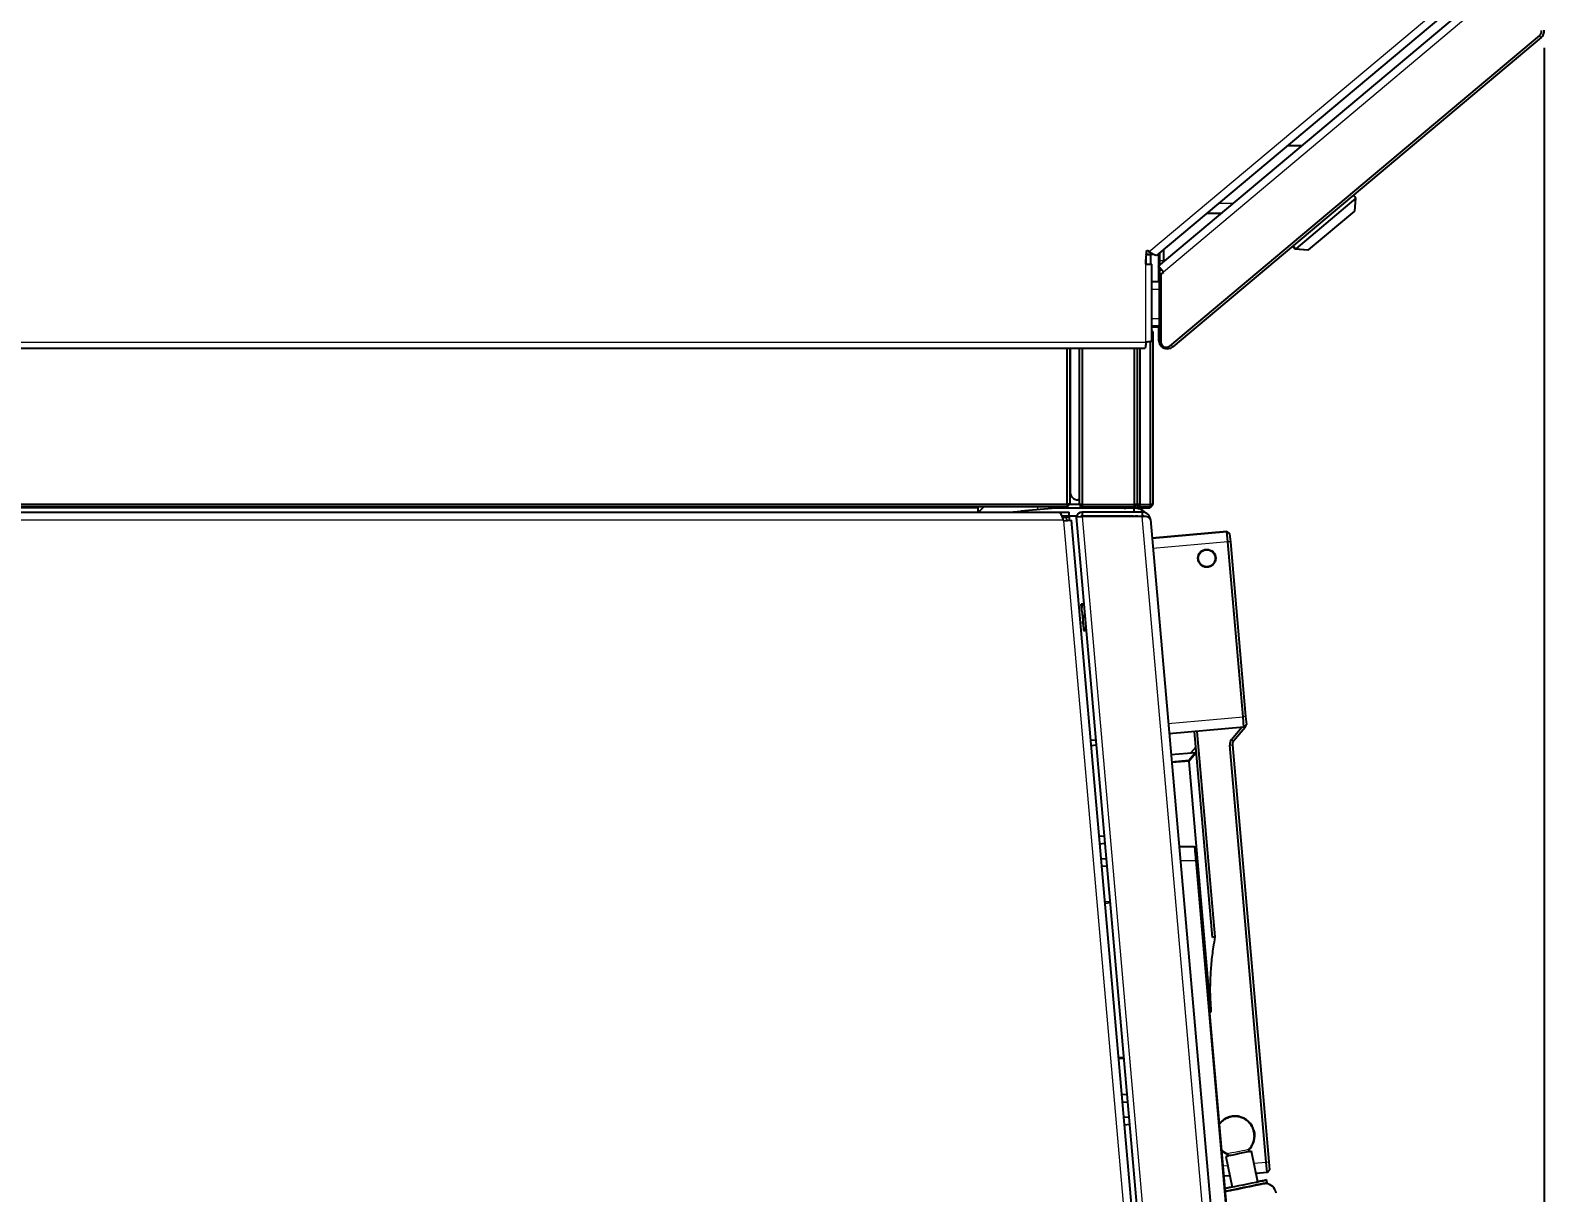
# Model space of a CAD drawing. Header units: millimetres. Extents: x -218071 to -203542, y 15363 to 51382.
# Drawn here: x -217414.4 to -217356, y 50884.2 to 50928.6 of the extents above; entities that cross this region are included whole.
import ezdxf

# ---------------------------------------------------------------- set-up
doc = ezdxf.new("R2010")
doc.units = ezdxf.units.MM
doc.header["$LTSCALE"] = 4
doc.layers.add('TPF-DIMENSIONS', color=3, linetype='Continuous')
doc.layers.add('TPF-EQUIPEMENT', color=7, linetype='Continuous')
doc.dimstyles.new('ISO-25', dxfattribs={"dimtxt": 2.5, "dimasz": 2, "dimexe": 1.25, "dimexo": 0.625, "dimtad": 1, "dimtxsty": 'Standard', "dimcen": -2.5, "dimclrt": 256, "dimadec": 0, "dimazin": 0, "dimtfac": 1, "dimtmove": 0, "dimatfit": 3, "dimfxl": 1, "dimarcsym": 0})

# ---------------------------------------------------------------- blocks, each defined once
blk = doc.blocks.new('*D110')
at = {"layer": 'Defpoints', "color": 0, "transparency": 16777216}
for p in [(-217372.122, 50998.393), (-217297.994, 50998.393), (-217364.994, 50748.392)]:
    blk.add_point(p, dxfattribs=at)
at = {"layer": 'TPF-DIMENSIONS', "color": 0, "lineweight": -2, "transparency": 16777216}
for p, q in [((-217371.497, 50998.393), (-217296.744, 50998.393)), ((-217297.994, 50750.392), (-217297.994, 50996.393)), ((-217364.369, 50748.392), (-217296.744, 50748.392))]:
    blk.add_line(p, q, dxfattribs=at)
at = {"layer": 'TPF-DIMENSIONS', "color": 0, "transparency": 16777216}
for points in [[(-217298.327, 50996.393), (-217297.66, 50996.393), (-217297.994, 50998.393)], [(-217298.327, 50750.392), (-217297.66, 50750.392), (-217297.994, 50748.392)]]:
    blk.add_solid(points, dxfattribs=at)
at = {"layer": 'TPF-DIMENSIONS', "transparency": 16777216, "insert": (-217299.869, 50875.601), "char_height": 2.5, "attachment_point": 5, "rotation": 90}
blk.add_mtext('250', dxfattribs=at)
blk = doc.blocks.new('*D122')
at = {"layer": 'Defpoints', "color": 0, "transparency": 16777216}
for p in [(-217356.668, 50928.537), (-217472.489, 50916.684), (-217472.489, 50712.667)]:
    blk.add_point(p, dxfattribs=at)
at = {"layer": 'TPF-DIMENSIONS', "color": 0, "lineweight": -2, "transparency": 16777216}
for p, q in [((-217356.668, 50927.912), (-217356.668, 50711.417)), ((-217472.489, 50916.059), (-217472.489, 50711.417)), ((-217358.668, 50712.667), (-217470.489, 50712.667))]:
    blk.add_line(p, q, dxfattribs=at)
at = {"layer": 'TPF-DIMENSIONS', "color": 0, "transparency": 16777216}
for points in [[(-217470.489, 50713.001), (-217470.489, 50712.334), (-217472.489, 50712.667)], [(-217358.668, 50713.001), (-217358.668, 50712.334), (-217356.668, 50712.667)]]:
    blk.add_solid(points, dxfattribs=at)
at = {"layer": 'TPF-DIMENSIONS', "transparency": 16777216, "insert": (-217414.578, 50716.209), "char_height": 2.5, "attachment_point": 2}
blk.add_mtext('115,82', dxfattribs=at)

msp = doc.modelspace()

# ---------------------------------------------------------------- linework, layer by layer
at = {"layer": 'TPF-EQUIPEMENT', "color": 8, "linetype": 'Continuous', "lineweight": 18}
for p, q in [((-217371.746, 50920.132), (-217360.289, 50929.746)), ((-217359.258, 50929.371), (-217371.194, 50919.356)), ((-217356.775, 50928.308), (-217356.84, 50928.384)), ((-217369.064, 50921.992), (-217368.519, 50921.992)), ((-217371.855, 50920.032), (-217371.571, 50920.032)), ((-217371.849, 50920.015), (-217371.849, 50919.662)), ((-217371.399, 50920.032), (-217371.339, 50920.032)), ((-217371.859, 50916.684), (-217371.859, 50919.662)), ((-217371.364, 50919.799), (-217371.339, 50919.799)), ((-217371.339, 50919.445), (-217371.364, 50919.445)), ((-217371.339, 50919.292), (-217371.364, 50919.292)), ((-217371.334, 50919.799), (-217371.184, 50919.799)), ((-217371.269, 50919.445), (-217371.334, 50919.445)), ((-217371.356, 50918.692), (-217371.634, 50918.692)), ((-217371.29, 50919.242), (-217371.334, 50919.242)), ((-217371.339, 50918.652), (-217371.356, 50918.652)), ((-217371.634, 50917.592), (-217371.356, 50917.592)), ((-217371.356, 50917.552), (-217371.339, 50917.552)), ((-217471.989, 50916.684), (-217371.859, 50916.684)), ((-217371.364, 50916.735), (-217371.339, 50916.735)), ((-217371.339, 50916.735), (-217371.334, 50916.735)), ((-217371.334, 50916.735), (-217371.29, 50916.735)), ((-217370.905, 50916.582), (-217370.841, 50916.505)), ((-217378.268, 50910.346), (-217472.268, 50910.346)), ((-217376.636, 50910.233), (-217376.633, 50910.196)), ((-217375.989, 50910.29), (-217375.989, 50910.396)), ((-217374.294, 50910.031), (-217367.249, 50829.51)), ((-217373.389, 50910.392), (-217373.389, 50910.352)), ((-217372.689, 50910.392), (-217372.689, 50910.352)), ((-217372.338, 50910.031), (-217372.339, 50910.038)), ((-217372.315, 50910.352), (-217372.315, 50910.361)), ((-217364.956, 50829.51), (-217372.001, 50910.031)), ((-217375.02, 50909.896), (-217472.189, 50909.896)), ((-217367.982, 50829.646), (-217375, 50909.865)), ((-217368.74, 50909.059), (-217371.593, 50908.81)), ((-217368.64, 50909.068), (-217368.74, 50909.059)), ((-217371.009, 50902.135), (-217368.156, 50902.385)), ((-217368.056, 50902.393), (-217368.156, 50902.385)), ((-217368.106, 50902.004), (-217368.079, 50901.981)), ((-217368.664, 50901.303), (-217368.564, 50901.312)), ((-217368.595, 50901.522), (-217368.518, 50901.458)), ((-217370.216, 50900.688), (-217370.877, 50900.63)), ((-217370.216, 50900.688), (-217369.943, 50901.004)), ((-217370.551, 50896.907), (-217369.975, 50896.907)), ((-217369.975, 50896.907), (-217369.929, 50896.911)), ((-217369.975, 50896.907), (-217367.824, 50872.328)), ((-217373.414, 50895.266), (-217373.422, 50895.266)), ((-217373.414, 50895.266), (-217373.229, 50895.283)), ((-217372.9, 50889.389), (-217373.414, 50895.266)), ((-217369.422, 50891.115), (-217369.379, 50891.119)), ((-217372.908, 50889.388), (-217372.9, 50889.389)), ((-217372.715, 50889.405), (-217372.9, 50889.389)), ((-217368.909, 50885.254), (-217368.743, 50885.268)), ((-217367.74, 50885.356), (-217367.272, 50885.397)), ((-217367.272, 50885.397), (-217367.172, 50885.406))]:
    msp.add_line(p, q, dxfattribs=at)
at = {"layer": 'TPF-EQUIPEMENT', "color": 7, "linetype": 'Continuous', "lineweight": 25}
for p, q in [((-217360.074, 50929.535), (-217371.439, 50919.999)), ((-217371.386, 50919.586), (-217359.622, 50929.457)), ((-217356.84, 50928.384), (-217370.961, 50916.535)), ((-217356.775, 50928.308), (-217370.841, 50916.505)), ((-217366.442, 50924.192), (-217365.897, 50924.192)), ((-217363.85, 50922.176), (-217363.946, 50922.29)), ((-217363.85, 50922.176), (-217366.148, 50920.247)), ((-217365.655, 50920.204), (-217363.893, 50921.682)), ((-217363.893, 50921.682), (-217363.85, 50922.176)), ((-217368.996, 50921.592), (-217369.54, 50921.592)), ((-217371.852, 50920.142), (-217371.859, 50919.842)), ((-217371.855, 50920.015), (-217371.849, 50920.015)), ((-217371.852, 50920.142), (-217371.795, 50920.19)), ((-217371.849, 50920.015), (-217371.849, 50920.022)), ((-217371.555, 50920.022), (-217371.849, 50920.022)), ((-217371.674, 50920.015), (-217371.849, 50920.015)), ((-217371.795, 50920.19), (-217371.746, 50920.132)), ((-217371.674, 50919.662), (-217371.674, 50920.015)), ((-217371.339, 50920.022), (-217371.411, 50920.022)), ((-217371.376, 50920.022), (-217371.364, 50920.008)), ((-217371.364, 50919.799), (-217371.364, 50920.022)), ((-217371.339, 50919.626), (-217371.339, 50920.083)), ((-217371.334, 50919.799), (-217371.334, 50920.087)), ((-217371.186, 50920.211), (-217371.186, 50919.799)), ((-217371.184, 50919.799), (-217371.184, 50920.213)), ((-217366.262, 50920.347), (-217366.178, 50920.247)), ((-217366.247, 50920.36), (-217366.153, 50920.247)), ((-217366.244, 50920.362), (-217366.148, 50920.247)), ((-217366.163, 50920.26), (-217366.178, 50920.247)), ((-217366.178, 50920.247), (-217365.685, 50920.204)), ((-217366.15, 50920.25), (-217366.153, 50920.247)), ((-217366.153, 50920.247), (-217365.66, 50920.204)), ((-217366.148, 50920.247), (-217365.655, 50920.204)), ((-217365.685, 50920.204), (-217365.682, 50920.206)), ((-217365.66, 50920.204), (-217365.66, 50920.204)), ((-217371.859, 50919.662), (-217371.859, 50919.842)), ((-217371.859, 50919.662), (-217371.634, 50919.662)), ((-217371.634, 50916.719), (-217371.634, 50919.662)), ((-217371.389, 50919.576), (-217371.383, 50919.581)), ((-217371.339, 50919.515), (-217371.389, 50919.576)), ((-217371.389, 50919.574), (-217371.388, 50919.575)), ((-217371.364, 50919.544), (-217371.389, 50919.574)), ((-217371.194, 50919.356), (-217371.386, 50919.586)), ((-217371.364, 50919.598), (-217371.364, 50919.799)), ((-217371.364, 50919.445), (-217371.364, 50919.545)), ((-217371.364, 50919.442), (-217371.364, 50919.445)), ((-217371.364, 50919.442), (-217371.339, 50919.442)), ((-217371.364, 50919.292), (-217371.364, 50919.442)), ((-217371.364, 50918.992), (-217371.364, 50919.292)), ((-217371.339, 50919.092), (-217371.339, 50919.529)), ((-217371.334, 50919.63), (-217371.334, 50919.799)), ((-217371.334, 50919.445), (-217371.334, 50919.523)), ((-217371.334, 50919.442), (-217371.334, 50919.445)), ((-217371.334, 50919.442), (-217371.266, 50919.442)), ((-217371.334, 50919.242), (-217371.334, 50919.442)), ((-217371.195, 50919.335), (-217371.184, 50919.344)), ((-217371.184, 50919.344), (-217371.194, 50919.356)), ((-217371.184, 50919.799), (-217371.184, 50919.747)), ((-217371.634, 50918.992), (-217371.356, 50918.992)), ((-217371.356, 50918.992), (-217371.356, 50918.692)), ((-217371.356, 50918.952), (-217371.339, 50918.952)), ((-217371.356, 50918.692), (-217371.356, 50917.592)), ((-217371.339, 50919.092), (-217371.334, 50919.092)), ((-217371.339, 50916.735), (-217371.339, 50919.092)), ((-217371.334, 50916.735), (-217371.334, 50919.242)), ((-217371.29, 50919.235), (-217371.29, 50916.688)), ((-217371.356, 50917.592), (-217371.356, 50917.292)), ((-217371.356, 50917.292), (-217371.634, 50917.292)), ((-217371.339, 50917.252), (-217371.634, 50917.252)), ((-217371.592, 50917.092), (-217371.634, 50917.134)), ((-217371.592, 50917.092), (-217371.634, 50917.092)), ((-217371.592, 50917.092), (-217371.592, 50910.492)), ((-217371.364, 50916.735), (-217371.364, 50917.252)), ((-217471.989, 50916.459), (-217371.894, 50916.459)), ((-217374.868, 50910.496), (-217374.868, 50916.459)), ((-217374.768, 50916.459), (-217374.768, 50910.496)), ((-217374.756, 50916.459), (-217374.756, 50910.963)), ((-217374.392, 50910.492), (-217374.392, 50916.459)), ((-217374.292, 50916.459), (-217374.292, 50910.492)), ((-217372.292, 50910.492), (-217372.292, 50916.459)), ((-217372.192, 50916.459), (-217372.192, 50910.492)), ((-217372.092, 50916.459), (-217372.092, 50910.492)), ((-217371.692, 50910.492), (-217371.692, 50916.703)), ((-217374.768, 50911.106), (-217374.756, 50911.106)), ((-217374.756, 50911.092), (-217374.768, 50911.092)), ((-217374.768, 50910.792), (-217374.703, 50910.792)), ((-217374.392, 50910.663), (-217374.456, 50910.663)), ((-217472.268, 50910.196), (-217375.17, 50910.196)), ((-217472.168, 50910.496), (-217374.868, 50910.496)), ((-217374.868, 50910.396), (-217472.168, 50910.396)), ((-217378.268, 50910.346), (-217378.268, 50910.396)), ((-217378.268, 50910.196), (-217378.268, 50910.346)), ((-217378.256, 50910.196), (-217378.042, 50910.396)), ((-217377.064, 50910.196), (-217376.636, 50910.233)), ((-217375.303, 50910.35), (-217376.636, 50910.233)), ((-217372.314, 50910.352), (-217375.251, 50910.352)), ((-217375.17, 50910.196), (-217374.789, 50910.196)), ((-217375.07, 50910.046), (-217374.789, 50910.046)), ((-217374.509, 50910.038), (-217375.067, 50910.038)), ((-217375.059, 50910.015), (-217374.795, 50910.016)), ((-217375.056, 50910.006), (-217374.9, 50910.006)), ((-217374.9, 50910.006), (-217374.795, 50910.016)), ((-217374.9, 50910.006), (-217374.895, 50909.874)), ((-217374.868, 50910.496), (-217374.868, 50910.396)), ((-217374.768, 50910.496), (-217374.868, 50910.496)), ((-217374.768, 50910.496), (-217374.868, 50910.396)), ((-217374.795, 50910.016), (-217374.789, 50909.883)), ((-217374.789, 50910.046), (-217374.789, 50910.196)), ((-217374.789, 50910.052), (-217374.504, 50910.052)), ((-217374.392, 50910.492), (-217374.772, 50910.492)), ((-217374.518, 50910.012), (-217374.294, 50910.031)), ((-217374.518, 50910.012), (-217367.473, 50829.49)), ((-217374.292, 50910.492), (-217374.392, 50910.492)), ((-217374.392, 50910.492), (-217374.292, 50910.392)), ((-217374.366, 50910.466), (-217374.366, 50910.352)), ((-217374.359, 50910.459), (-217374.359, 50910.352)), ((-217372.339, 50910.038), (-217374.326, 50910.038)), ((-217374.294, 50910.196), (-217374.294, 50910.046)), ((-217371.989, 50910.196), (-217374.294, 50910.196)), ((-217374.294, 50910.046), (-217371.989, 50910.046)), ((-217372.001, 50910.031), (-217374.294, 50910.031)), ((-217374.292, 50910.492), (-217372.292, 50910.492)), ((-217374.292, 50910.492), (-217374.292, 50910.392)), ((-217372.292, 50910.392), (-217374.292, 50910.392)), ((-217373.689, 50910.392), (-217373.689, 50910.352)), ((-217373.689, 50910.046), (-217373.689, 50910.038)), ((-217373.489, 50910.352), (-217373.489, 50910.392)), ((-217373.444, 50910.046), (-217373.443, 50910.038)), ((-217372.64, 50910.038), (-217372.641, 50910.046)), ((-217372.315, 50910.361), (-217372.606, 50910.361)), ((-217372.314, 50910.196), (-217372.314, 50910.352)), ((-217372.304, 50910.039), (-217372.269, 50910.042)), ((-217372.292, 50910.392), (-217372.292, 50910.492)), ((-217372.192, 50910.492), (-217372.292, 50910.492)), ((-217372.292, 50910.392), (-217372.192, 50910.492)), ((-217372.225, 50910.452), (-217372.225, 50910.459)), ((-217372.225, 50910.452), (-217372.152, 50910.452)), ((-217372.225, 50910.452), (-217372.125, 50910.352)), ((-217372.092, 50910.392), (-217372.192, 50910.492)), ((-217372.092, 50910.492), (-217372.192, 50910.492)), ((-217372.125, 50910.352), (-217372.125, 50910.425)), ((-217371.725, 50910.352), (-217372.125, 50910.352)), ((-217372.092, 50910.392), (-217372.092, 50910.492)), ((-217372.092, 50910.492), (-217371.692, 50910.492)), ((-217371.692, 50910.392), (-217372.092, 50910.392)), ((-217371.989, 50910.046), (-217371.989, 50910.196)), ((-217371.983, 50910.032), (-217371.965, 50910.034)), ((-217371.725, 50910.352), (-217371.625, 50910.452)), ((-217371.725, 50910.352), (-217371.725, 50910.392)), ((-217371.692, 50910.392), (-217371.692, 50910.492)), ((-217371.592, 50910.492), (-217371.692, 50910.492)), ((-217371.692, 50910.392), (-217371.592, 50910.492)), ((-217371.631, 50910.452), (-217371.625, 50910.452)), ((-217371.625, 50910.459), (-217371.625, 50910.452)), ((-217375, 50909.865), (-217375.02, 50909.896)), ((-217375, 50909.865), (-217374.701, 50909.891)), ((-217367.681, 50829.651), (-217374.701, 50909.891)), ((-217371.69, 50909.922), (-217364.669, 50829.672)), ((-217371.628, 50909.217), (-217368.776, 50909.466)), ((-217371.628, 50909.208), (-217368.775, 50909.458)), ((-217368.775, 50909.458), (-217368.776, 50909.466)), ((-217368.776, 50909.466), (-217368.667, 50909.375)), ((-217368.74, 50909.059), (-217368.775, 50909.458)), ((-217368.775, 50909.458), (-217368.667, 50909.367)), ((-217368.667, 50909.375), (-217368.667, 50909.367)), ((-217368.667, 50909.367), (-217368.64, 50909.068)), ((-217368.156, 50902.385), (-217368.74, 50909.059)), ((-217368.64, 50909.068), (-217368.056, 50902.393)), ((-217374.283, 50906.683), (-217374.327, 50906.68)), ((-217374.306, 50906.43), (-217374.327, 50906.68)), ((-217374.306, 50906.43), (-217374.262, 50905.932)), ((-217374.227, 50906.688), (-217374.283, 50906.683)), ((-217374.196, 50905.687), (-217374.262, 50905.932)), ((-217374.262, 50905.932), (-217374.24, 50905.683)), ((-217374.184, 50906.19), (-217374.239, 50906.185)), ((-217374.14, 50905.692), (-217374.196, 50905.687)), ((-217368.121, 50901.986), (-217368.156, 50902.385)), ((-217368.056, 50902.393), (-217368.03, 50902.094)), ((-217368.121, 50901.986), (-217370.974, 50901.737)), ((-217369.326, 50893.963), (-217370.014, 50901.821)), ((-217369.914, 50901.829), (-217369.228, 50893.986)), ((-217368.595, 50901.522), (-217368.212, 50901.978)), ((-217368.079, 50901.981), (-217368.518, 50901.458)), ((-217368.03, 50902.094), (-217368.121, 50901.986)), ((-217373.967, 50901.497), (-217373.775, 50901.514)), ((-217373.95, 50901.298), (-217373.757, 50901.315)), ((-217369.962, 50901.232), (-217370.144, 50901.015)), ((-217367.272, 50885.397), (-217368.664, 50901.303)), ((-217368.564, 50901.312), (-217367.172, 50885.406)), ((-217370.905, 50900.948), (-217369.958, 50901.031)), ((-217370.219, 50900.72), (-217370.88, 50900.662)), ((-217370.217, 50900.7), (-217370.878, 50900.642)), ((-217369.946, 50901.045), (-217370.219, 50900.72)), ((-217370.217, 50900.7), (-217370.219, 50900.72)), ((-217369.944, 50901.025), (-217370.217, 50900.7)), ((-217370.216, 50900.688), (-217370.217, 50900.7)), ((-217369.379, 50891.119), (-217370.216, 50900.688)), ((-217373.647, 50897.833), (-217373.454, 50897.85)), ((-217373.621, 50897.546), (-217373.429, 50897.563)), ((-217370.02, 50897.423), (-217370.597, 50897.423)), ((-217373.571, 50896.971), (-217373.379, 50896.987)), ((-217373.546, 50896.683), (-217373.353, 50896.7)), ((-217367.779, 50872.332), (-217369.929, 50896.911)), ((-217373.234, 50895.332), (-217373.426, 50895.316)), ((-217369.228, 50893.986), (-217369.326, 50893.963)), ((-217372.711, 50889.355), (-217372.903, 50889.338)), ((-217372.784, 50887.971), (-217372.591, 50887.988)), ((-217372.759, 50887.683), (-217372.566, 50887.7)), ((-217372.708, 50887.108), (-217372.516, 50887.125)), ((-217372.683, 50886.821), (-217372.491, 50886.838)), ((-217367.749, 50886.626), (-217367.765, 50886.552)), ((-217368.813, 50885.612), (-217368.573, 50884.436)), ((-217368.732, 50885.696), (-217368.79, 50885.721)), ((-217368.641, 50885.663), (-217368.603, 50885.655)), ((-217367.908, 50885.892), (-217367.932, 50885.885)), ((-217367.895, 50885.908), (-217367.917, 50885.883)), ((-217367.593, 50884.636), (-217367.834, 50885.812)), ((-217368.662, 50884.874), (-217368.875, 50884.855)), ((-217367.237, 50884.999), (-217367.66, 50884.962)), ((-217367.594, 50884.646), (-217367.659, 50884.962)), ((-217367.237, 50884.999), (-217367.272, 50885.397)), ((-217367.237, 50884.999), (-217367.146, 50885.107)), ((-217367.172, 50885.406), (-217367.146, 50885.107)), ((-217367.291, 50884.579), (-217367.235, 50884.607)), ((-217367.236, 50884.616), (-217367.256, 50884.714)), ((-217367.235, 50884.607), (-217367.255, 50884.705)), ((-217367.237, 50884.615), (-217367.236, 50884.616)), ((-217367.236, 50884.616), (-217367.237, 50884.616))]:
    msp.add_line(p, q, dxfattribs=at)
at = {"layer": 'TPF-EQUIPEMENT', "color": 7, "linetype": 'Continuous', "lineweight": 25, "flags": 128}
for points in [[(-217374.517, 50910), (-217374.519, 50909.971), (-217374.509, 50909.903)], [(-217374.294, 50910.046), (-217374.323, 50910.04), (-217374.343, 50910.027)], [(-217367.739, 50886.59), (-217367.737, 50886.582), (-217367.72, 50886.493)], [(-217368.96, 50885.828), (-217368.831, 50885.737), (-217368.728, 50885.69)], [(-217368.55, 50885.666), (-217368.659, 50885.644), (-217368.743, 50885.626), (-217368.796, 50885.615), (-217368.813, 50885.612)], [(-217367.834, 50885.812), (-217367.839, 50885.811), (-217367.875, 50885.804), (-217367.945, 50885.79), (-217368.042, 50885.77), (-217368.161, 50885.746), (-217368.292, 50885.719), (-217368.425, 50885.692), (-217368.55, 50885.666)], [(-217368.574, 50884.445), (-217368.687, 50884.422), (-217368.792, 50884.4), (-217368.834, 50884.391)], [(-217367.255, 50884.705), (-217367.271, 50884.702), (-217367.322, 50884.691), (-217367.407, 50884.674), (-217367.521, 50884.651), (-217367.66, 50884.623), (-217367.817, 50884.591), (-217367.986, 50884.556), (-217368.159, 50884.521), (-217368.329, 50884.486), (-217368.488, 50884.453), (-217368.629, 50884.424), (-217368.746, 50884.4), (-217368.833, 50884.382)], [(-217367.235, 50884.607), (-217367.251, 50884.604), (-217367.302, 50884.593), (-217367.387, 50884.576), (-217367.501, 50884.553), (-217367.64, 50884.525), (-217367.797, 50884.493), (-217367.966, 50884.458), (-217368.139, 50884.423), (-217368.309, 50884.388), (-217368.468, 50884.355), (-217368.609, 50884.326), (-217368.726, 50884.302), (-217368.815, 50884.284), (-217368.824, 50884.282)], [(-217367.291, 50884.579), (-217367.292, 50884.579), (-217367.32, 50884.573), (-217367.382, 50884.561), (-217367.476, 50884.542), (-217367.598, 50884.517), (-217367.741, 50884.488), (-217367.898, 50884.456), (-217368.064, 50884.422), (-217368.229, 50884.388), (-217368.386, 50884.356), (-217368.528, 50884.326), (-217368.648, 50884.302), (-217368.741, 50884.283), (-217368.802, 50884.27), (-217368.823, 50884.266)]]:
    msp.add_lwpolyline(points, dxfattribs=at)
at = {"layer": 'TPF-EQUIPEMENT', "color": 8, "linetype": 'Continuous', "lineweight": 18, "flags": 128}
msp.add_lwpolyline([(-217368.533, 50885.762), (-217368.416, 50885.786), (-217368.294, 50885.811), (-217368.175, 50885.835), (-217368.071, 50885.856), (-217367.992, 50885.873), (-217367.943, 50885.882), (-217367.929, 50885.885)], dxfattribs=at)
at = {"layer": 'TPF-EQUIPEMENT', "color": 7, "linetype": 'Continuous', "lineweight": 25}
for radius in [0.34, 0.325]:
    msp.add_circle((-217369.539, 50908.437), radius, dxfattribs=at)
for centre, radius, start, end in [((-217356.968, 50928.537), 0.2, 310, 10), ((-217356.968, 50928.537), 0.3, 310, 10), ((-217371.19, 50919.235), 0.1, 93.1131, 180), ((-217371.064, 50916.735), 0.3, 180, 272.38802), ((-217371.039, 50916.735), 0.3, 180, 270.47748), ((-217371.034, 50916.735), 0.3, 180, 310), ((-217371.09, 50916.688), 0.2, 180, 310), ((-217374.456, 50910.963), 0.3, 180, 270), ((-217375.251, 50909.752), 0.6, 90, 95), ((-217374.294, 50909.971), 0.225, 90, 169.36845), ((-217372.689, 50910.752), 0.4, 270, 295.65963), ((-217372.315, 50909.761), 0.6, 43.6772, 90), ((-217372.314, 50909.752), 0.6, 45.43408, 90), ((-217371.989, 50909.896), 0.3, 5, 90), ((-217371.989, 50909.896), 0.15, 67.12763, 90), ((-217368.232, 50902.11), 0.2, 320, 355.54845), ((-217368.365, 50901.33), 0.3, 140, 185), ((-217368.365, 50901.33), 0.2, 140, 185), ((-217370.02, 50897.373), 0.05, 59.92904, 90), ((-217370.02, 50897.373), 0.05, 5, 42.52182), ((-217368.464, 50886.397), 0.755, 5, 139.97201), ((-217368.464, 50886.397), 0.755, 313.63902, 5), ((-217368.774, 50885.671), 0.05, 286.96743, 65.98018), ((-217367.893, 50885.851), 0.05, 137.14915, 278.91684), ((-217360.662, 50850.972), 34.38, 101.05694, 101.62106), ((-217367.322, 50884.147), 0.433, 7.66995, 85.89551)]:
    msp.add_arc(centre, radius, start, end, dxfattribs=at)
at = {"layer": 'TPF-EQUIPEMENT', "color": 8, "linetype": 'Continuous', "lineweight": 18}
for centre, radius, start, end in [((-217373.469, 50895.262), 0.0551, 4.62122, 35.53863), ((-217372.955, 50889.384), 0.0551, 334.46137, 5.37878), ((-217360.622, 50846.86), 39.698, 101.49486, 101.82128)]:
    msp.add_arc(centre, radius, start, end, dxfattribs=at)
at = {"layer": 'TPF-EQUIPEMENT', "color": 7, "linetype": 'Continuous', "lineweight": 25}
for centre, major_axis, ratio, start_param, end_param in [((-217372.392, 50910.638), (0.463, -0.424), 0.916331, 5.497787, 5.615713), ((-217372.314, 50909.752), (0.598, 0.052), 0.47825, 1.107129, 1.45287), ((-217372.027, 50910.331), (0.232, -0.212), 0.916331, 5.497787, 5.617622), ((-217371.989, 50909.896), (0.299, 0.026), 0.454589, 0, 1.450962)]:
    msp.add_ellipse(centre, major_axis=major_axis, ratio=ratio, start_param=start_param, end_param=end_param, dxfattribs=at)
for points, knots in [([(-217371.439, 50919.999), (-217371.45, 50919.994), (-217371.472, 50919.986), (-217371.534, 50920.007), (-217371.613, 50920.049), (-217371.688, 50920.095), (-217371.733, 50920.124), (-217371.746, 50920.132)], [0, 0, 0, 0, 0.225341, 0.450723, 0.676104, 0.901486, 1, 1, 1, 1]), ([(-217375.17, 50910.196), (-217375.158, 50910.192), (-217375.136, 50910.185), (-217375.102, 50910.128), (-217375.068, 50910.045), (-217375.041, 50909.962), (-217375.024, 50909.911), (-217375.02, 50909.896)], [0, 0, 0, 0, 0.2253412, 0.4507226, 0.6761042, 0.9014856, 1, 1, 1, 1]), ([(-217374.306, 50906.43), (-217374.307, 50906.45), (-217374.312, 50906.535), (-217374.296, 50906.619), (-217374.283, 50906.683)], [0, 0, 0, 0, 0.231849, 1, 1, 1, 1]), ([(-217374.239, 50906.185), (-217374.246, 50906.202), (-217374.28, 50906.281), (-217374.294, 50906.364), (-217374.306, 50906.43)], [0, 0, 0, 0, 0.211001, 1, 1, 1, 1]), ([(-217374.262, 50905.932), (-217374.263, 50905.938), (-217374.269, 50906.022), (-217374.254, 50906.107), (-217374.239, 50906.185)], [0, 0, 0, 0, 0.0702006, 1, 1, 1, 1]), ([(-217374.24, 50905.683), (-217374.24, 50905.683), (-217374.24, 50905.683), (-217374.217, 50905.685), (-217374.196, 50905.687)], [0, 0, 0, 0, 0.070201, 1, 1, 1, 1]), ([(-217369.975, 50897.395), (-217369.977, 50897.399), (-217369.982, 50897.407), (-217369.993, 50897.416), (-217370.006, 50897.421), (-217370.015, 50897.421), (-217370.019, 50897.421)], [0, 0, 0, 0, 0.250258, 0.504506, 0.756236, 1, 1, 1, 1]), ([(-217369.929, 50896.911), (-217369.935, 50896.97), (-217369.942, 50897.06), (-217369.952, 50897.169), (-217369.958, 50897.244), (-217369.964, 50897.304), (-217369.969, 50897.362), (-217369.97, 50897.372), (-217369.97, 50897.378)], [0, 0, 0, 0, 0.2398121, 0.3685943, 0.5, 0.6314057, 0.7601879, 1, 1, 1, 1]), ([(-217369.228, 50893.986), (-217369.251, 50893.855), (-217369.309, 50893.521), (-217369.375, 50892.981), (-217369.416, 50892.364), (-217369.422, 50891.742), (-217369.393, 50891.327), (-217369.379, 50891.119)], [0, 0, 0, 0, 0.1388146, 0.3526386, 0.5664483, 0.7832274, 1, 1, 1, 1]), ([(-217367.739, 50886.546), (-217367.752, 50886.596), (-217367.771, 50886.667), (-217367.822, 50886.768), (-217367.878, 50886.855), (-217367.964, 50886.948), (-217368.072, 50887.03), (-217368.201, 50887.094), (-217368.344, 50887.132), (-217368.494, 50887.142), (-217368.645, 50887.12), (-217368.791, 50887.067), (-217368.921, 50886.983), (-217369.005, 50886.911), (-217369.037, 50886.863), (-217369.04, 50886.859)], [0, 0, 0, 0, 0.092231, 0.132787, 0.201692, 0.276742, 0.358594, 0.444447, 0.532706, 0.622447, 0.713208, 0.804829, 0.897404, 0.991382, 1, 1, 1, 1]), ([(-217367.934, 50885.885), (-217367.921, 50885.898), (-217367.873, 50885.942), (-217367.812, 50886.04), (-217367.755, 50886.169), (-217367.729, 50886.291), (-217367.72, 50886.416), (-217367.732, 50886.496), (-217367.739, 50886.546)], [0, 0, 0, 0, 0.074498, 0.275653, 0.474887, 0.662381, 0.792394, 1, 1, 1, 1]), ([(-217368.962, 50885.85), (-217368.927, 50885.821), (-217368.864, 50885.767), (-217368.787, 50885.733), (-217368.752, 50885.718)], [0, 0, 0, 0, 0.537854, 1, 1, 1, 1])]:
    msp.add_open_spline(points, degree=3, knots=knots, dxfattribs=at)
for points in [[(-217371.859, 50916.684), (-217371.862, 50916.654), (-217371.868, 50916.595), (-217371.877, 50916.521), (-217371.885, 50916.469), (-217371.891, 50916.462), (-217371.894, 50916.459)], [(-217371.634, 50916.719), (-217371.637, 50916.716), (-217371.644, 50916.71), (-217371.696, 50916.701), (-217371.771, 50916.692), (-217371.829, 50916.687), (-217371.859, 50916.684)]]:
    msp.add_open_spline(points, degree=3, dxfattribs=at)
at = {"layer": 'TPF-EQUIPEMENT', "color": 8, "linetype": 'Continuous', "lineweight": 18}
msp.add_open_spline([(-217370.02, 50897.423), (-217370.02, 50897.421), (-217370.019, 50897.417), (-217370.014, 50897.375), (-217370.006, 50897.282), (-217369.994, 50897.141), (-217369.983, 50897.012), (-217369.978, 50896.943), (-217369.975, 50896.907)], degree=3, knots=[0, 0, 0, 0, 0.130531, 0.257529, 0.5, 0.742473, 0.869471, 1, 1, 1, 1], dxfattribs=at)

# ---------------------------------------------------------------- dimensions: what is measured, and where the dimension line sits
at = {"layer": 'TPF-DIMENSIONS'}
dim = msp.add_linear_dim(base=(-217297.994, 50998.393), p1=(-217364.994, 50748.392), p2=(-217372.122, 50998.393), angle=90, dimstyle='ISO-25', dxfattribs=at)
dim.commit()
dim.dimension.update_dxf_attribs({"geometry": '*D110', "text_midpoint": (-217297.994, 50875.601), "dimtype": 160})
dim = msp.add_linear_dim(base=(-217472.489, 50712.667), p1=(-217356.668, 50928.537), p2=(-217472.489, 50916.684), dimstyle='ISO-25', dxfattribs=at)
dim.commit()
dim.dimension.update_dxf_attribs({"geometry": '*D122', "text_midpoint": (-217414.578, 50712.667), "dimtype": 160})

doc.saveas('drawing.dxf')
